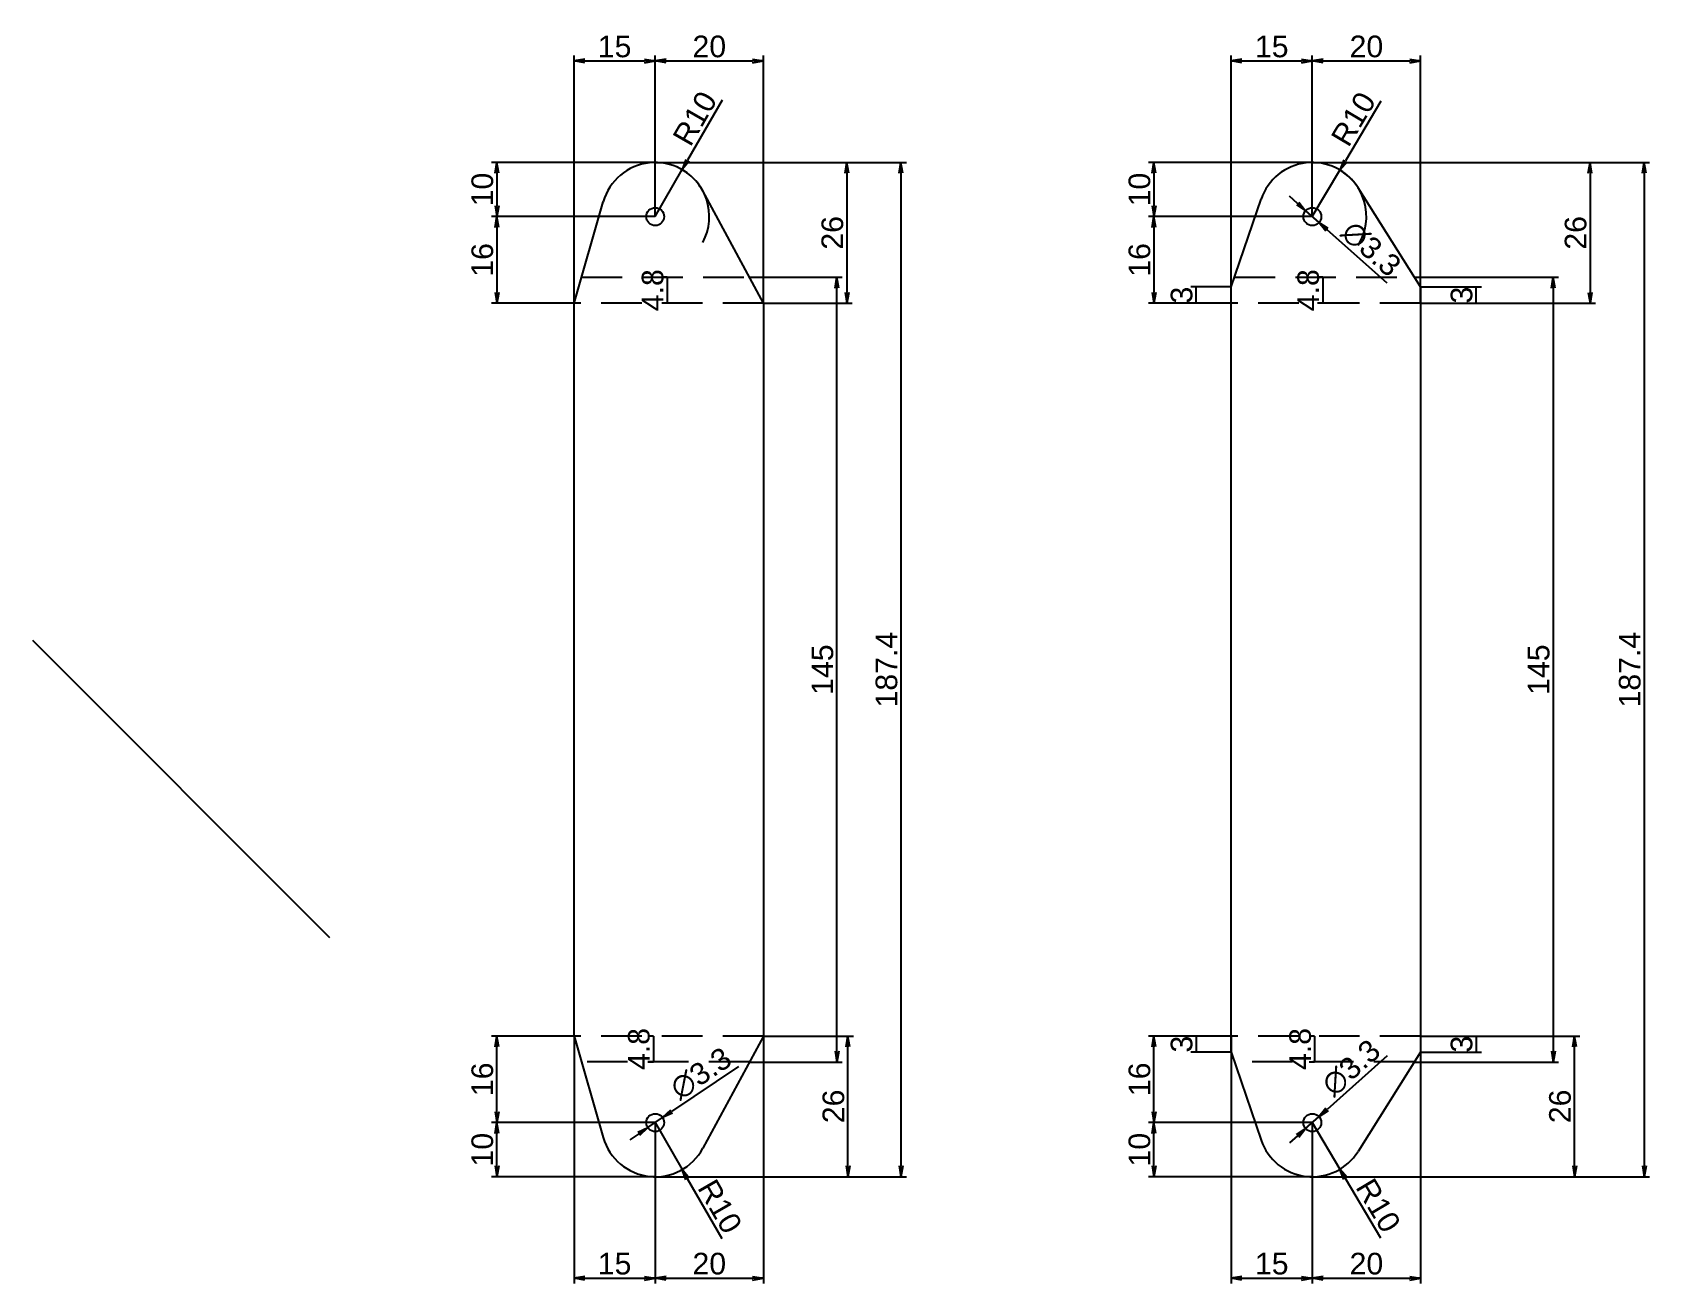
# Model space of a CAD drawing. Header units: inches. Extents: x -821 to 727, y -1701 to 746.
# Drawn here: x -137.5 to 161.4, y -283.2 to -52 of the extents above; entities that cross this region are included whole.
import ezdxf

# ---------------------------------------------------------------- set-up
doc = ezdxf.new("R2010")
doc.units = ezdxf.units.IN
doc.header["$LTSCALE"] = 15
doc.header["$MEASUREMENT"] = 0
doc.header["$PDMODE"] = 3
doc.header["$PDSIZE"] = 5
doc.linetypes.add('DASHED', pattern=[0.75, 0.5, -0.25])
doc.layers.add('DIM', color=5, linetype='Continuous', lineweight=13)
doc.styles.get("Standard").update_dxf_attribs({"font": 'arial.ttf'})
doc.dimstyles.new('DIM', dxfattribs={"dimscale": 1.5, "dimtxt": 4, "dimasz": 2, "dimexe": 1, "dimexo": 0, "dimtad": 1, "dimdsep": 46, "dimtxsty": 'Standard', "dimblk": 'OPEN', "dimcen": 0, "dimclrd": 5, "dimclre": 5, "dimclrt": 2, "dimazin": 2, "dimtfac": 1, "dimtix": 1, "dimtmove": 0, "dimatfit": 3, "dimldrblk": 'OPEN', "dimfxl": 1, "dimtolj": 1, "dimtzin": 0, "dimlwd": 25, "dimlwe": 25, "dimarcsym": 0})

# ---------------------------------------------------------------- blocks, each defined once
blk = doc.blocks.new('_Open')
at = {"color": 0, "linetype": 'Continuous', "lineweight": -2}
for p, q in [((-1, 0.17), (0, 0)), ((-1, -0.17), (0, 0)), ((0, 0), (-1, 0))]:
    blk.add_line(p, q, dxfattribs=at)
blk = doc.blocks.new('*D139')
at = {"layer": 'Defpoints', "color": 0, "transparency": 16777216}
for p in [(-22.4, -253.45), (-17.42, -262.12)]:
    blk.add_point(p, dxfattribs=at)
at = {"layer": 'DIM', "color": 5, "lineweight": 25, "transparency": 16777216}
for p, q in [((-22.4, -253.45), (-17.42, -262.12)), ((-10.05, -274.95), (-16.42, -263.85))]:
    blk.add_line(p, q, dxfattribs=at)
at = {"layer": 'DIM', "color": 5, "lineweight": 25, "transparency": 16777216, "xscale": 2, "yscale": 2, "zscale": 2, "rotation": 119.8533184147248}
blk.add_blockref('_Open', (-17.42, -262.12), dxfattribs=at)
at = {"layer": 'DIM', "color": 2, "transparency": 16777216, "insert": (-10.43, -268.94), "char_height": 4, "attachment_point": 5, "rotation": 299.8533}
blk.add_mtext('\\A1;R10', dxfattribs=at)
blk = doc.blocks.new('*D140')
at = {"layer": 'Defpoints', "color": 0, "transparency": 16777216}
for p in [(-37.4, -237.45), (-22.4, -253.45), (-22.4, -282.2)]:
    blk.add_point(p, dxfattribs=at)
at = {"layer": 'DIM', "color": 5, "lineweight": 25, "transparency": 16777216}
for p, q in [((-37.4, -237.45), (-37.4, -283.2)), ((-22.4, -253.45), (-22.4, -283.2)), ((-35.4, -282.2), (-24.4, -282.2))]:
    blk.add_line(p, q, dxfattribs=at)
at = {"layer": 'DIM', "color": 5, "lineweight": 25, "transparency": 16777216, "xscale": 2, "yscale": 2, "zscale": 2, "rotation": 180}
blk.add_blockref('_Open', (-37.4, -282.2), dxfattribs=at)
at = {"layer": 'DIM', "color": 5, "lineweight": 25, "transparency": 16777216, "xscale": 2, "yscale": 2, "zscale": 2}
blk.add_blockref('_Open', (-22.4, -282.2), dxfattribs=at)
at = {"layer": 'DIM', "color": 2, "transparency": 16777216, "insert": (-29.9, -279.53), "char_height": 4, "attachment_point": 5}
blk.add_mtext('\\A1;15', dxfattribs=at)
blk = doc.blocks.new('*D141')
at = {"layer": 'Defpoints', "color": 0, "transparency": 16777216}
for p in [(-2.4, -237.45), (-22.4, -253.45), (-2.4, -282.2)]:
    blk.add_point(p, dxfattribs=at)
at = {"layer": 'DIM', "color": 5, "lineweight": 25, "transparency": 16777216}
for p, q in [((-2.4, -237.45), (-2.4, -283.2)), ((-22.4, -253.45), (-22.4, -283.2)), ((-20.4, -282.2), (-4.4, -282.2))]:
    blk.add_line(p, q, dxfattribs=at)
at = {"layer": 'DIM', "color": 5, "lineweight": 25, "transparency": 16777216, "xscale": 2, "yscale": 2, "zscale": 2, "rotation": 180}
blk.add_blockref('_Open', (-22.4, -282.2), dxfattribs=at)
at = {"layer": 'DIM', "color": 5, "lineweight": 25, "transparency": 16777216, "xscale": 2, "yscale": 2, "zscale": 2}
blk.add_blockref('_Open', (-2.4, -282.2), dxfattribs=at)
at = {"layer": 'DIM', "color": 2, "transparency": 16777216, "insert": (-12.4, -279.53), "char_height": 4, "attachment_point": 5}
blk.add_mtext('\\A1;20', dxfattribs=at)
blk = doc.blocks.new('*D142')
at = {"layer": 'Defpoints', "color": 0, "transparency": 16777216}
for p in [(-51.66, -253.45), (-22.4, -253.45), (-22.4, -263.45)]:
    blk.add_point(p, dxfattribs=at)
at = {"layer": 'DIM', "color": 5, "lineweight": 25, "transparency": 16777216}
for p, q in [((-22.4, -253.45), (-52.66, -253.45)), ((-51.66, -261.45), (-51.66, -255.45)), ((-22.4, -263.45), (-52.66, -263.45))]:
    blk.add_line(p, q, dxfattribs=at)
at = {"layer": 'DIM', "color": 5, "lineweight": 25, "transparency": 16777216, "xscale": 2, "yscale": 2, "zscale": 2}
for p, rotation in [((-51.66, -253.45), 90), ((-51.66, -263.45), 270)]:
    blk.add_blockref('_Open', p, dxfattribs=dict(at, rotation=rotation))
at = {"layer": 'DIM', "color": 2, "transparency": 16777216, "insert": (-54.33, -258.45), "char_height": 4, "attachment_point": 5, "rotation": 90}
blk.add_mtext('\\A1;10', dxfattribs=at)
blk = doc.blocks.new('*D143')
at = {"layer": 'Defpoints', "color": 0, "transparency": 16777216}
for p in [(-51.66, -237.45), (-37.4, -237.45), (-22.4, -253.45)]:
    blk.add_point(p, dxfattribs=at)
at = {"layer": 'DIM', "color": 5, "lineweight": 25, "transparency": 16777216}
for p, q in [((-37.4, -237.45), (-52.66, -237.45)), ((-51.66, -251.45), (-51.66, -239.45)), ((-22.4, -253.45), (-52.66, -253.45))]:
    blk.add_line(p, q, dxfattribs=at)
at = {"layer": 'DIM', "color": 5, "lineweight": 25, "transparency": 16777216, "xscale": 2, "yscale": 2, "zscale": 2}
for p, rotation in [((-51.66, -237.45), 90), ((-51.66, -253.45), 270)]:
    blk.add_blockref('_Open', p, dxfattribs=dict(at, rotation=rotation))
at = {"layer": 'DIM', "color": 2, "transparency": 16777216, "insert": (-54.33, -245.45), "char_height": 4, "attachment_point": 5, "rotation": 90}
blk.add_mtext('\\A1;16', dxfattribs=at)
blk = doc.blocks.new('*D144')
at = {"layer": 'Defpoints', "color": 0, "transparency": 16777216}
for p in [(-17.42, -77.37), (-22.4, -86.05)]:
    blk.add_point(p, dxfattribs=at)
at = {"layer": 'DIM', "color": 5, "lineweight": 25, "transparency": 16777216}
for p, q in [((-10.05, -64.54), (-16.42, -75.64)), ((-22.4, -86.05), (-17.42, -77.37))]:
    blk.add_line(p, q, dxfattribs=at)
blk.add_arc((-22.4, -86.05), 10, 331.6413, 65.8763, dxfattribs=at)
at = {"layer": 'DIM', "color": 5, "lineweight": 25, "transparency": 16777216, "xscale": 2, "yscale": 2, "zscale": 2, "rotation": 240.146681585275}
blk.add_blockref('_Open', (-17.42, -77.37), dxfattribs=at)
at = {"layer": 'DIM', "color": 2, "transparency": 16777216, "insert": (-15.05, -67.9), "char_height": 4, "attachment_point": 5, "rotation": 60.1467}
blk.add_mtext('\\A1;R10', dxfattribs=at)
blk = doc.blocks.new('*D145')
at = {"layer": 'Defpoints', "color": 0, "transparency": 16777216}
for p in [(-22.4, -57.29), (-22.4, -86.05), (-37.4, -102.05)]:
    blk.add_point(p, dxfattribs=at)
at = {"layer": 'DIM', "color": 5, "lineweight": 25, "transparency": 16777216}
for p, q in [((-37.4, -102.05), (-37.4, -56.29)), ((-22.4, -86.05), (-22.4, -56.29)), ((-35.4, -57.29), (-24.4, -57.29))]:
    blk.add_line(p, q, dxfattribs=at)
at = {"layer": 'DIM', "color": 5, "lineweight": 25, "transparency": 16777216, "xscale": 2, "yscale": 2, "zscale": 2, "rotation": 180}
blk.add_blockref('_Open', (-37.4, -57.29), dxfattribs=at)
at = {"layer": 'DIM', "color": 5, "lineweight": 25, "transparency": 16777216, "xscale": 2, "yscale": 2, "zscale": 2}
blk.add_blockref('_Open', (-22.4, -57.29), dxfattribs=at)
at = {"layer": 'DIM', "color": 2, "transparency": 16777216, "insert": (-29.9, -54.63), "char_height": 4, "attachment_point": 5}
blk.add_mtext('\\A1;15', dxfattribs=at)
blk = doc.blocks.new('*D146')
at = {"layer": 'Defpoints', "color": 0, "transparency": 16777216}
for p in [(-2.4, -57.29), (-22.4, -86.05), (-2.4, -102.05)]:
    blk.add_point(p, dxfattribs=at)
at = {"layer": 'DIM', "color": 5, "lineweight": 25, "transparency": 16777216}
for p, q in [((-22.4, -86.05), (-22.4, -56.29)), ((-2.4, -102.05), (-2.4, -56.29)), ((-20.4, -57.29), (-4.4, -57.29))]:
    blk.add_line(p, q, dxfattribs=at)
at = {"layer": 'DIM', "color": 5, "lineweight": 25, "transparency": 16777216, "xscale": 2, "yscale": 2, "zscale": 2, "rotation": 180}
blk.add_blockref('_Open', (-22.4, -57.29), dxfattribs=at)
at = {"layer": 'DIM', "color": 5, "lineweight": 25, "transparency": 16777216, "xscale": 2, "yscale": 2, "zscale": 2}
blk.add_blockref('_Open', (-2.4, -57.29), dxfattribs=at)
at = {"layer": 'DIM', "color": 2, "transparency": 16777216, "insert": (-12.4, -54.63), "char_height": 4, "attachment_point": 5}
blk.add_mtext('\\A1;20', dxfattribs=at)
blk = doc.blocks.new('*D147')
at = {"layer": 'Defpoints', "color": 0, "transparency": 16777216}
for p in [(-22.4, -76.05), (-51.66, -86.05), (-22.4, -86.05)]:
    blk.add_point(p, dxfattribs=at)
at = {"layer": 'DIM', "color": 5, "lineweight": 25, "transparency": 16777216}
for p, q in [((-22.4, -76.05), (-52.66, -76.05)), ((-51.66, -78.05), (-51.66, -84.05)), ((-22.4, -86.05), (-52.66, -86.05))]:
    blk.add_line(p, q, dxfattribs=at)
at = {"layer": 'DIM', "color": 5, "lineweight": 25, "transparency": 16777216, "xscale": 2, "yscale": 2, "zscale": 2}
for p, rotation in [((-51.66, -76.05), 90), ((-51.66, -86.05), 270)]:
    blk.add_blockref('_Open', p, dxfattribs=dict(at, rotation=rotation))
at = {"layer": 'DIM', "color": 2, "transparency": 16777216, "insert": (-54.33, -81.05), "char_height": 4, "attachment_point": 5, "rotation": 90}
blk.add_mtext('\\A1;10', dxfattribs=at)
blk = doc.blocks.new('*D148')
at = {"layer": 'Defpoints', "color": 0, "transparency": 16777216}
for p in [(-22.4, -86.05), (-51.66, -102.05), (-37.4, -102.05)]:
    blk.add_point(p, dxfattribs=at)
at = {"layer": 'DIM', "color": 5, "lineweight": 25, "transparency": 16777216}
for p, q in [((-22.4, -86.05), (-52.66, -86.05)), ((-51.66, -88.05), (-51.66, -100.05)), ((-37.4, -102.05), (-52.66, -102.05))]:
    blk.add_line(p, q, dxfattribs=at)
at = {"layer": 'DIM', "color": 5, "lineweight": 25, "transparency": 16777216, "xscale": 2, "yscale": 2, "zscale": 2}
for p, rotation in [((-51.66, -86.05), 90), ((-51.66, -102.05), 270)]:
    blk.add_blockref('_Open', p, dxfattribs=dict(at, rotation=rotation))
at = {"layer": 'DIM', "color": 2, "transparency": 16777216, "insert": (-54.33, -94.05), "char_height": 4, "attachment_point": 5, "rotation": 90}
blk.add_mtext('\\A1;16', dxfattribs=at)
blk = doc.blocks.new('*D159')
at = {"layer": 'Defpoints', "color": 0, "transparency": 16777216}
for p in [(99.04, -253.45), (104.15, -262.05)]:
    blk.add_point(p, dxfattribs=at)
at = {"layer": 'DIM', "color": 5, "lineweight": 25, "transparency": 16777216}
for p, q in [((99.04, -253.45), (104.15, -262.05)), ((111.7, -274.77), (105.17, -263.77))]:
    blk.add_line(p, q, dxfattribs=at)
at = {"layer": 'DIM', "color": 5, "lineweight": 25, "transparency": 16777216, "xscale": 2, "yscale": 2, "zscale": 2, "rotation": 120.7023577914429}
blk.add_blockref('_Open', (104.15, -262.05), dxfattribs=at)
at = {"layer": 'DIM', "color": 2, "transparency": 16777216, "insert": (111.24, -268.76), "char_height": 4, "attachment_point": 5, "rotation": 300.7024}
blk.add_mtext('\\A1;R10', dxfattribs=at)
blk = doc.blocks.new('*D160')
at = {"layer": 'Defpoints', "color": 0, "transparency": 16777216}
for p in [(100.27, -252.35), (97.81, -254.54)]:
    blk.add_point(p, dxfattribs=at)
at = {"layer": 'DIM', "color": 5, "lineweight": 25, "transparency": 16777216}
for p, q in [((112.89, -241.12), (101.77, -251.02)), ((97.81, -254.54), (100.27, -252.35)), ((96.32, -255.87), (94.82, -257.2))]:
    blk.add_line(p, q, dxfattribs=at)
at = {"layer": 'DIM', "color": 5, "lineweight": 25, "transparency": 16777216, "xscale": 2, "yscale": 2, "zscale": 2}
for p, rotation in [((100.27, -252.35), 221.6728979739327), ((97.81, -254.54), 41.67289797393276)]:
    blk.add_blockref('_Open', p, dxfattribs=dict(at, rotation=rotation))
at = {"layer": 'DIM', "color": 2, "transparency": 16777216, "insert": (106.23, -243.33), "char_height": 4, "attachment_point": 5, "rotation": 41.6729}
blk.add_mtext('\\A1;∅3.3', dxfattribs=at)
blk = doc.blocks.new('*D161')
at = {"layer": 'Defpoints', "color": 0, "transparency": 16777216}
for p in [(84.04, -237.45), (77.57, -240.45), (84.04, -240.45)]:
    blk.add_point(p, dxfattribs=at)
at = {"layer": 'DIM', "color": 5, "lineweight": 25, "transparency": 16777216}
for p, q in [((84.04, -237.45), (76.57, -237.45)), ((77.57, -237.45), (77.57, -240.45)), ((84.04, -240.45), (76.57, -240.45))]:
    blk.add_line(p, q, dxfattribs=at)
at = {"layer": 'DIM', "color": 1, "transparency": 16777216, "insert": (74.9, -238.95), "char_height": 4, "attachment_point": 5, "rotation": 90}
blk.add_mtext('\\A1;3', dxfattribs=at)
blk = doc.blocks.new('*D162')
at = {"layer": 'Defpoints', "color": 0, "transparency": 16777216}
for p in [(84.04, -237.45), (99.04, -253.45), (99.04, -282.2)]:
    blk.add_point(p, dxfattribs=at)
at = {"layer": 'DIM', "color": 5, "lineweight": 25, "transparency": 16777216}
for p, q in [((84.04, -237.45), (84.04, -283.2)), ((99.04, -253.45), (99.04, -283.2)), ((86.04, -282.2), (97.04, -282.2))]:
    blk.add_line(p, q, dxfattribs=at)
at = {"layer": 'DIM', "color": 5, "lineweight": 25, "transparency": 16777216, "xscale": 2, "yscale": 2, "zscale": 2, "rotation": 180}
blk.add_blockref('_Open', (84.04, -282.2), dxfattribs=at)
at = {"layer": 'DIM', "color": 5, "lineweight": 25, "transparency": 16777216, "xscale": 2, "yscale": 2, "zscale": 2}
blk.add_blockref('_Open', (99.04, -282.2), dxfattribs=at)
at = {"layer": 'DIM', "color": 2, "transparency": 16777216, "insert": (91.54, -279.53), "char_height": 4, "attachment_point": 5}
blk.add_mtext('\\A1;15', dxfattribs=at)
blk = doc.blocks.new('*D163')
at = {"layer": 'Defpoints', "color": 0, "transparency": 16777216}
for p in [(119.04, -237.45), (99.04, -253.45), (119.04, -282.2)]:
    blk.add_point(p, dxfattribs=at)
at = {"layer": 'DIM', "color": 5, "lineweight": 25, "transparency": 16777216}
for p, q in [((119.04, -237.45), (119.04, -283.2)), ((99.04, -253.45), (99.04, -283.2)), ((101.04, -282.2), (117.04, -282.2))]:
    blk.add_line(p, q, dxfattribs=at)
at = {"layer": 'DIM', "color": 5, "lineweight": 25, "transparency": 16777216, "xscale": 2, "yscale": 2, "zscale": 2, "rotation": 180}
blk.add_blockref('_Open', (99.04, -282.2), dxfattribs=at)
at = {"layer": 'DIM', "color": 5, "lineweight": 25, "transparency": 16777216, "xscale": 2, "yscale": 2, "zscale": 2}
blk.add_blockref('_Open', (119.04, -282.2), dxfattribs=at)
at = {"layer": 'DIM', "color": 2, "transparency": 16777216, "insert": (109.04, -279.53), "char_height": 4, "attachment_point": 5}
blk.add_mtext('\\A1;20', dxfattribs=at)
blk = doc.blocks.new('*D164')
at = {"layer": 'Defpoints', "color": 0, "transparency": 16777216}
for p in [(69.78, -253.45), (99.04, -253.45), (99.04, -263.45)]:
    blk.add_point(p, dxfattribs=at)
at = {"layer": 'DIM', "color": 5, "lineweight": 25, "transparency": 16777216}
for p, q in [((99.04, -253.45), (68.78, -253.45)), ((69.78, -261.45), (69.78, -255.45)), ((99.04, -263.45), (68.78, -263.45))]:
    blk.add_line(p, q, dxfattribs=at)
at = {"layer": 'DIM', "color": 5, "lineweight": 25, "transparency": 16777216, "xscale": 2, "yscale": 2, "zscale": 2}
for p, rotation in [((69.78, -253.45), 90), ((69.78, -263.45), 270)]:
    blk.add_blockref('_Open', p, dxfattribs=dict(at, rotation=rotation))
at = {"layer": 'DIM', "color": 2, "transparency": 16777216, "insert": (67.11, -258.45), "char_height": 4, "attachment_point": 5, "rotation": 90}
blk.add_mtext('\\A1;10', dxfattribs=at)
blk = doc.blocks.new('*D165')
at = {"layer": 'Defpoints', "color": 0, "transparency": 16777216}
for p in [(69.78, -237.45), (84.04, -237.45), (99.04, -253.45)]:
    blk.add_point(p, dxfattribs=at)
at = {"layer": 'DIM', "color": 5, "lineweight": 25, "transparency": 16777216}
for p, q in [((84.04, -237.45), (68.78, -237.45)), ((69.78, -251.45), (69.78, -239.45)), ((99.04, -253.45), (68.78, -253.45))]:
    blk.add_line(p, q, dxfattribs=at)
at = {"layer": 'DIM', "color": 5, "lineweight": 25, "transparency": 16777216, "xscale": 2, "yscale": 2, "zscale": 2}
for p, rotation in [((69.78, -237.45), 90), ((69.78, -253.45), 270)]:
    blk.add_blockref('_Open', p, dxfattribs=dict(at, rotation=rotation))
at = {"layer": 'DIM', "color": 2, "transparency": 16777216, "insert": (67.11, -245.45), "char_height": 4, "attachment_point": 5, "rotation": 90}
blk.add_mtext('\\A1;16', dxfattribs=at)
blk = doc.blocks.new('*D166')
at = {"layer": 'Defpoints', "color": 0, "transparency": 16777216}
for p in [(-21.03, -252.52), (-23.76, -254.37)]:
    blk.add_point(p, dxfattribs=at)
at = {"layer": 'DIM', "color": 5, "lineweight": 25, "transparency": 16777216}
for p, q in [((-7.03, -243.08), (-19.37, -251.41)), ((-23.76, -254.37), (-21.03, -252.52)), ((-25.42, -255.49), (-27.08, -256.61))]:
    blk.add_line(p, q, dxfattribs=at)
at = {"layer": 'DIM', "color": 5, "lineweight": 25, "transparency": 16777216, "xscale": 2, "yscale": 2, "zscale": 2}
for p, rotation in [((-21.03, -252.52), 214.0184699991093), ((-23.76, -254.37), 34.01846999910923)]:
    blk.add_blockref('_Open', p, dxfattribs=dict(at, rotation=rotation))
at = {"layer": 'DIM', "color": 2, "transparency": 16777216, "insert": (-13.93, -244.38), "char_height": 4, "attachment_point": 5, "rotation": 34.0185}
blk.add_mtext('\\A1;∅3.3', dxfattribs=at)
blk = doc.blocks.new('*D167')
at = {"layer": 'Defpoints', "color": 0, "transparency": 16777216}
for p in [(119.04, -237.45), (119.04, -240.45), (129.31, -240.45)]:
    blk.add_point(p, dxfattribs=at)
at = {"layer": 'DIM', "color": 5, "lineweight": 25, "transparency": 16777216}
for p, q in [((119.04, -237.45), (130.31, -237.45)), ((129.31, -237.45), (129.31, -240.45)), ((119.04, -240.45), (130.31, -240.45))]:
    blk.add_line(p, q, dxfattribs=at)
at = {"layer": 'DIM', "color": 1, "transparency": 16777216, "insert": (126.64, -238.95), "char_height": 4, "attachment_point": 5, "rotation": 90}
blk.add_mtext('\\A1;3', dxfattribs=at)
blk = doc.blocks.new('*D330')
at = {"layer": 'Defpoints', "color": 0, "transparency": 16777216}
for p in [(104.15, -77.45), (99.04, -86.05)]:
    blk.add_point(p, dxfattribs=at)
at = {"layer": 'DIM', "color": 5, "lineweight": 25, "transparency": 16777216}
for p, q in [((111.7, -64.73), (105.17, -75.73)), ((99.04, -86.05), (104.15, -77.45))]:
    blk.add_line(p, q, dxfattribs=at)
blk.add_arc((99.04, -86.05), 10, 327.8093, 65.0272, dxfattribs=at)
at = {"layer": 'DIM', "color": 5, "lineweight": 25, "transparency": 16777216, "xscale": 2, "yscale": 2, "zscale": 2, "rotation": 239.2976422085571}
blk.add_blockref('_Open', (104.15, -77.45), dxfattribs=at)
at = {"layer": 'DIM', "color": 2, "transparency": 16777216, "insert": (106.65, -68.01), "char_height": 4, "attachment_point": 5, "rotation": 59.2976}
blk.add_mtext('\\A1;R10', dxfattribs=at)
blk = doc.blocks.new('*D331')
at = {"layer": 'Defpoints', "color": 0, "transparency": 16777216}
for p in [(97.81, -84.95), (100.27, -87.14)]:
    blk.add_point(p, dxfattribs=at)
at = {"layer": 'DIM', "color": 5, "lineweight": 25, "transparency": 16777216}
for p, q in [((96.32, -83.62), (94.82, -82.29)), ((97.81, -84.95), (100.27, -87.14)), ((112.89, -98.37), (101.77, -88.47))]:
    blk.add_line(p, q, dxfattribs=at)
at = {"layer": 'DIM', "color": 5, "lineweight": 25, "transparency": 16777216, "xscale": 2, "yscale": 2, "zscale": 2}
for p, rotation in [((97.81, -84.95), 318.3271020260672), ((100.27, -87.14), 138.3271020260672)]:
    blk.add_blockref('_Open', p, dxfattribs=dict(at, rotation=rotation))
at = {"layer": 'DIM', "color": 2, "transparency": 16777216, "insert": (109.92, -92.01), "char_height": 4, "attachment_point": 5, "rotation": 318.3271}
blk.add_mtext('\\A1;∅3.3', dxfattribs=at)
blk = doc.blocks.new('*D332')
at = {"layer": 'Defpoints', "color": 0, "transparency": 16777216}
for p in [(77.57, -99.05), (84.04, -99.05), (84.04, -102.05)]:
    blk.add_point(p, dxfattribs=at)
at = {"layer": 'DIM', "color": 5, "lineweight": 25, "transparency": 16777216}
for p, q in [((84.04, -99.05), (76.57, -99.05)), ((77.57, -102.05), (77.57, -99.05)), ((84.04, -102.05), (76.57, -102.05))]:
    blk.add_line(p, q, dxfattribs=at)
at = {"layer": 'DIM', "color": 1, "transparency": 16777216, "insert": (74.9, -100.55), "char_height": 4, "attachment_point": 5, "rotation": 90}
blk.add_mtext('\\A1;3', dxfattribs=at)
blk = doc.blocks.new('*D333')
at = {"layer": 'Defpoints', "color": 0, "transparency": 16777216}
for p in [(99.04, -57.29), (99.04, -86.05), (84.04, -102.05)]:
    blk.add_point(p, dxfattribs=at)
at = {"layer": 'DIM', "color": 5, "lineweight": 25, "transparency": 16777216}
for p, q in [((84.04, -102.05), (84.04, -56.29)), ((99.04, -86.05), (99.04, -56.29)), ((86.04, -57.29), (97.04, -57.29))]:
    blk.add_line(p, q, dxfattribs=at)
at = {"layer": 'DIM', "color": 5, "lineweight": 25, "transparency": 16777216, "xscale": 2, "yscale": 2, "zscale": 2, "rotation": 180}
blk.add_blockref('_Open', (84.04, -57.29), dxfattribs=at)
at = {"layer": 'DIM', "color": 5, "lineweight": 25, "transparency": 16777216, "xscale": 2, "yscale": 2, "zscale": 2}
blk.add_blockref('_Open', (99.04, -57.29), dxfattribs=at)
at = {"layer": 'DIM', "color": 2, "transparency": 16777216, "insert": (91.54, -54.63), "char_height": 4, "attachment_point": 5}
blk.add_mtext('\\A1;15', dxfattribs=at)
blk = doc.blocks.new('*D334')
at = {"layer": 'Defpoints', "color": 0, "transparency": 16777216}
for p in [(119.04, -57.29), (99.04, -86.05), (119.04, -102.05)]:
    blk.add_point(p, dxfattribs=at)
at = {"layer": 'DIM', "color": 5, "lineweight": 25, "transparency": 16777216}
for p, q in [((99.04, -86.05), (99.04, -56.29)), ((119.04, -102.05), (119.04, -56.29)), ((101.04, -57.29), (117.04, -57.29))]:
    blk.add_line(p, q, dxfattribs=at)
at = {"layer": 'DIM', "color": 5, "lineweight": 25, "transparency": 16777216, "xscale": 2, "yscale": 2, "zscale": 2, "rotation": 180}
blk.add_blockref('_Open', (99.04, -57.29), dxfattribs=at)
at = {"layer": 'DIM', "color": 5, "lineweight": 25, "transparency": 16777216, "xscale": 2, "yscale": 2, "zscale": 2}
blk.add_blockref('_Open', (119.04, -57.29), dxfattribs=at)
at = {"layer": 'DIM', "color": 2, "transparency": 16777216, "insert": (109.04, -54.63), "char_height": 4, "attachment_point": 5}
blk.add_mtext('\\A1;20', dxfattribs=at)
blk = doc.blocks.new('*D335')
at = {"layer": 'Defpoints', "color": 0, "transparency": 16777216}
for p in [(99.04, -76.05), (69.78, -86.05), (99.04, -86.05)]:
    blk.add_point(p, dxfattribs=at)
at = {"layer": 'DIM', "color": 5, "lineweight": 25, "transparency": 16777216}
for p, q in [((99.04, -76.05), (68.78, -76.05)), ((69.78, -78.05), (69.78, -84.05)), ((99.04, -86.05), (68.78, -86.05))]:
    blk.add_line(p, q, dxfattribs=at)
at = {"layer": 'DIM', "color": 5, "lineweight": 25, "transparency": 16777216, "xscale": 2, "yscale": 2, "zscale": 2}
for p, rotation in [((69.78, -76.05), 90), ((69.78, -86.05), 270)]:
    blk.add_blockref('_Open', p, dxfattribs=dict(at, rotation=rotation))
at = {"layer": 'DIM', "color": 2, "transparency": 16777216, "insert": (67.11, -81.05), "char_height": 4, "attachment_point": 5, "rotation": 90}
blk.add_mtext('\\A1;10', dxfattribs=at)
blk = doc.blocks.new('*D336')
at = {"layer": 'Defpoints', "color": 0, "transparency": 16777216}
for p in [(99.04, -86.05), (69.78, -102.05), (84.04, -102.05)]:
    blk.add_point(p, dxfattribs=at)
at = {"layer": 'DIM', "color": 5, "lineweight": 25, "transparency": 16777216}
for p, q in [((99.04, -86.05), (68.78, -86.05)), ((69.78, -88.05), (69.78, -100.05)), ((84.04, -102.05), (68.78, -102.05))]:
    blk.add_line(p, q, dxfattribs=at)
at = {"layer": 'DIM', "color": 5, "lineweight": 25, "transparency": 16777216, "xscale": 2, "yscale": 2, "zscale": 2}
for p, rotation in [((69.78, -86.05), 90), ((69.78, -102.05), 270)]:
    blk.add_blockref('_Open', p, dxfattribs=dict(at, rotation=rotation))
at = {"layer": 'DIM', "color": 2, "transparency": 16777216, "insert": (67.11, -94.05), "char_height": 4, "attachment_point": 5, "rotation": 90}
blk.add_mtext('\\A1;16', dxfattribs=at)
blk = doc.blocks.new('*D337')
at = {"layer": 'Defpoints', "color": 0, "transparency": 16777216}
for p in [(119.04, -99.05), (129.31, -99.05), (119.04, -102.05)]:
    blk.add_point(p, dxfattribs=at)
at = {"layer": 'DIM', "color": 5, "lineweight": 25, "transparency": 16777216}
for p, q in [((119.04, -99.05), (130.31, -99.05)), ((129.31, -102.05), (129.31, -99.05)), ((119.04, -102.05), (130.31, -102.05))]:
    blk.add_line(p, q, dxfattribs=at)
at = {"layer": 'DIM', "color": 1, "transparency": 16777216, "insert": (126.64, -100.55), "char_height": 4, "attachment_point": 5, "rotation": 90}
blk.add_mtext('\\A1;3', dxfattribs=at)
blk = doc.blocks.new('*D338')
at = {"layer": 'Defpoints', "color": 0, "transparency": 16777216}
for p in [(-22.74, -237.45), (-22.74, -242.25), (-22.74, -242.25)]:
    blk.add_point(p, dxfattribs=at)
at = {"layer": 'DIM', "color": 5, "lineweight": 25, "transparency": 16777216}
for p, q in [((-22.74, -237.45), (-23.74, -237.45)), ((-22.74, -237.45), (-22.74, -242.25)), ((-22.74, -242.25), (-23.74, -242.25))]:
    blk.add_line(p, q, dxfattribs=at)
at = {"layer": 'DIM', "color": 2, "transparency": 16777216, "insert": (-25.41, -239.85), "char_height": 4, "attachment_point": 5, "rotation": 90}
blk.add_mtext('\\A1;4.8', dxfattribs=at)
blk = doc.blocks.new('*D339')
at = {"layer": 'Defpoints', "color": 0, "transparency": 16777216}
for p in [(99.47, -237.45), (99.47, -242.25), (99.47, -242.25)]:
    blk.add_point(p, dxfattribs=at)
at = {"layer": 'DIM', "color": 5, "lineweight": 25, "transparency": 16777216}
for p, q in [((99.47, -237.45), (98.47, -237.45)), ((99.47, -237.45), (99.47, -242.25)), ((99.47, -242.25), (98.47, -242.25))]:
    blk.add_line(p, q, dxfattribs=at)
at = {"layer": 'DIM', "color": 2, "transparency": 16777216, "insert": (96.81, -239.85), "char_height": 4, "attachment_point": 5, "rotation": 90}
blk.add_mtext('\\A1;4.8', dxfattribs=at)
blk = doc.blocks.new('*D340')
at = {"layer": 'Defpoints', "color": 0, "transparency": 16777216}
for p in [(100.97, -97.25), (100.97, -102.05), (100.97, -102.05)]:
    blk.add_point(p, dxfattribs=at)
at = {"layer": 'DIM', "color": 5, "lineweight": 25, "transparency": 16777216}
for p, q in [((100.97, -97.25), (99.97, -97.25)), ((100.97, -97.25), (100.97, -102.05)), ((100.97, -102.05), (99.97, -102.05))]:
    blk.add_line(p, q, dxfattribs=at)
at = {"layer": 'DIM', "color": 2, "transparency": 16777216, "insert": (98.3, -99.65), "char_height": 4, "attachment_point": 5, "rotation": 90}
blk.add_mtext('\\A1;4.8', dxfattribs=at)
blk = doc.blocks.new('*D341')
at = {"layer": 'Defpoints', "color": 0, "transparency": 16777216}
for p in [(-20.19, -97.25), (-20.19, -102.05), (-20.19, -102.05)]:
    blk.add_point(p, dxfattribs=at)
at = {"layer": 'DIM', "color": 5, "lineweight": 25, "transparency": 16777216}
for p, q in [((-20.19, -97.25), (-21.19, -97.25)), ((-20.19, -97.25), (-20.19, -102.05)), ((-20.19, -102.05), (-21.19, -102.05))]:
    blk.add_line(p, q, dxfattribs=at)
at = {"layer": 'DIM', "color": 2, "transparency": 16777216, "insert": (-22.86, -99.65), "char_height": 4, "attachment_point": 5, "rotation": 90}
blk.add_mtext('\\A1;4.8', dxfattribs=at)
blk = doc.blocks.new('*D342')
at = {"layer": 'Defpoints', "color": 0, "transparency": 16777216}
for p in [(-22.4, -76.05), (-2.4, -102.05), (13.02, -102.05)]:
    blk.add_point(p, dxfattribs=at)
at = {"layer": 'DIM', "color": 5, "lineweight": 25, "transparency": 16777216}
for p, q in [((-22.4, -76.05), (14.02, -76.05)), ((13.02, -78.05), (13.02, -100.05)), ((-2.4, -102.05), (14.02, -102.05))]:
    blk.add_line(p, q, dxfattribs=at)
at = {"layer": 'DIM', "color": 5, "lineweight": 25, "transparency": 16777216, "xscale": 2, "yscale": 2, "zscale": 2}
for p, rotation in [((13.02, -76.05), 90), ((13.02, -102.05), 270)]:
    blk.add_blockref('_Open', p, dxfattribs=dict(at, rotation=rotation))
at = {"layer": 'DIM', "color": 2, "transparency": 16777216, "insert": (10.36, -89.05), "char_height": 4, "attachment_point": 5, "rotation": 90}
blk.add_mtext('\\A1;26', dxfattribs=at)
blk = doc.blocks.new('*D343')
at = {"layer": 'Defpoints', "color": 0, "transparency": 16777216}
for p in [(-22.4, -76.05), (-22.4, -263.45), (23.02, -263.45)]:
    blk.add_point(p, dxfattribs=at)
at = {"layer": 'DIM', "color": 5, "lineweight": 25, "transparency": 16777216}
for p, q in [((-22.4, -76.05), (24.02, -76.05)), ((23.02, -78.05), (23.02, -261.45)), ((-22.4, -263.45), (24.02, -263.45))]:
    blk.add_line(p, q, dxfattribs=at)
at = {"layer": 'DIM', "color": 5, "lineweight": 25, "transparency": 16777216, "xscale": 2, "yscale": 2, "zscale": 2}
for p, rotation in [((23.02, -76.05), 90), ((23.02, -263.45), 270)]:
    blk.add_blockref('_Open', p, dxfattribs=dict(at, rotation=rotation))
at = {"layer": 'DIM', "color": 2, "transparency": 16777216, "insert": (20.36, -169.75), "char_height": 4, "attachment_point": 5, "rotation": 90}
blk.add_mtext('\\A1;187.4', dxfattribs=at)
blk = doc.blocks.new('*D344')
at = {"layer": 'Defpoints', "color": 0, "transparency": 16777216}
for p in [(-2.4, -237.45), (13.22, -237.45), (-22.4, -263.45)]:
    blk.add_point(p, dxfattribs=at)
at = {"layer": 'DIM', "color": 5, "lineweight": 25, "transparency": 16777216}
for p, q in [((-2.4, -237.45), (14.22, -237.45)), ((13.22, -261.45), (13.22, -239.45)), ((-22.4, -263.45), (14.22, -263.45))]:
    blk.add_line(p, q, dxfattribs=at)
at = {"layer": 'DIM', "color": 5, "lineweight": 25, "transparency": 16777216, "xscale": 2, "yscale": 2, "zscale": 2}
for p, rotation in [((13.22, -237.45), 90), ((13.22, -263.45), 270)]:
    blk.add_blockref('_Open', p, dxfattribs=dict(at, rotation=rotation))
at = {"layer": 'DIM', "color": 2, "transparency": 16777216, "insert": (10.56, -250.45), "char_height": 4, "attachment_point": 5, "rotation": 90}
blk.add_mtext('\\A1;26', dxfattribs=at)
blk = doc.blocks.new('*D345')
at = {"layer": 'Defpoints', "color": 0, "transparency": 16777216}
for p in [(-4.99, -97.25), (11.18, -97.25), (-4.99, -242.25)]:
    blk.add_point(p, dxfattribs=at)
at = {"layer": 'DIM', "color": 5, "lineweight": 25, "transparency": 16777216}
for p, q in [((-4.99, -97.25), (12.18, -97.25)), ((11.18, -240.25), (11.18, -99.25)), ((-4.99, -242.25), (12.18, -242.25))]:
    blk.add_line(p, q, dxfattribs=at)
at = {"layer": 'DIM', "color": 5, "lineweight": 25, "transparency": 16777216, "xscale": 2, "yscale": 2, "zscale": 2}
for p, rotation in [((11.18, -97.25), 90), ((11.18, -242.25), 270)]:
    blk.add_blockref('_Open', p, dxfattribs=dict(at, rotation=rotation))
at = {"layer": 'DIM', "color": 2, "transparency": 16777216, "insert": (8.52, -169.75), "char_height": 4, "attachment_point": 5, "rotation": 90}
blk.add_mtext('\\A1;145', dxfattribs=at)
blk = doc.blocks.new('*D346')
at = {"layer": 'Defpoints', "color": 0, "transparency": 16777216}
for p in [(99.04, -76.05), (119.04, -102.05), (150.38, -102.05)]:
    blk.add_point(p, dxfattribs=at)
at = {"layer": 'DIM', "color": 5, "lineweight": 25, "transparency": 16777216}
for p, q in [((99.04, -76.05), (151.38, -76.05)), ((150.38, -78.05), (150.38, -100.05)), ((119.04, -102.05), (151.38, -102.05))]:
    blk.add_line(p, q, dxfattribs=at)
at = {"layer": 'DIM', "color": 5, "lineweight": 25, "transparency": 16777216, "xscale": 2, "yscale": 2, "zscale": 2}
for p, rotation in [((150.38, -76.05), 90), ((150.38, -102.05), 270)]:
    blk.add_blockref('_Open', p, dxfattribs=dict(at, rotation=rotation))
at = {"layer": 'DIM', "color": 2, "transparency": 16777216, "insert": (147.72, -89.05), "char_height": 4, "attachment_point": 5, "rotation": 90}
blk.add_mtext('\\A1;26', dxfattribs=at)
blk = doc.blocks.new('*D347')
at = {"layer": 'Defpoints', "color": 0, "transparency": 16777216}
for p in [(99.04, -76.05), (99.04, -263.45), (160.38, -263.45)]:
    blk.add_point(p, dxfattribs=at)
at = {"layer": 'DIM', "color": 5, "lineweight": 25, "transparency": 16777216}
for p, q in [((99.04, -76.05), (161.38, -76.05)), ((160.38, -78.05), (160.38, -261.45)), ((99.04, -263.45), (161.38, -263.45))]:
    blk.add_line(p, q, dxfattribs=at)
at = {"layer": 'DIM', "color": 5, "lineweight": 25, "transparency": 16777216, "xscale": 2, "yscale": 2, "zscale": 2}
for p, rotation in [((160.38, -76.05), 90), ((160.38, -263.45), 270)]:
    blk.add_blockref('_Open', p, dxfattribs=dict(at, rotation=rotation))
at = {"layer": 'DIM', "color": 2, "transparency": 16777216, "insert": (157.72, -169.75), "char_height": 4, "attachment_point": 5, "rotation": 90}
blk.add_mtext('\\A1;187.4', dxfattribs=at)
blk = doc.blocks.new('*D348')
at = {"layer": 'Defpoints', "color": 0, "transparency": 16777216}
for p in [(119.04, -237.45), (147.5, -237.45), (99.04, -263.45)]:
    blk.add_point(p, dxfattribs=at)
at = {"layer": 'DIM', "color": 5, "lineweight": 25, "transparency": 16777216}
for p, q in [((119.04, -237.45), (148.5, -237.45)), ((147.5, -261.45), (147.5, -239.45)), ((99.04, -263.45), (148.5, -263.45))]:
    blk.add_line(p, q, dxfattribs=at)
at = {"layer": 'DIM', "color": 5, "lineweight": 25, "transparency": 16777216, "xscale": 2, "yscale": 2, "zscale": 2}
for p, rotation in [((147.5, -237.45), 90), ((147.5, -263.45), 270)]:
    blk.add_blockref('_Open', p, dxfattribs=dict(at, rotation=rotation))
at = {"layer": 'DIM', "color": 2, "transparency": 16777216, "insert": (144.83, -250.45), "char_height": 4, "attachment_point": 5, "rotation": 90}
blk.add_mtext('\\A1;26', dxfattribs=at)
blk = doc.blocks.new('*D349')
at = {"layer": 'Defpoints', "color": 0, "transparency": 16777216}
for p in [(117.91, -97.25), (117.91, -242.25), (143.56, -242.25)]:
    blk.add_point(p, dxfattribs=at)
at = {"layer": 'DIM', "color": 5, "lineweight": 25, "transparency": 16777216}
for p, q in [((117.91, -97.25), (144.56, -97.25)), ((143.56, -99.25), (143.56, -240.25)), ((117.91, -242.25), (144.56, -242.25))]:
    blk.add_line(p, q, dxfattribs=at)
at = {"layer": 'DIM', "color": 5, "lineweight": 25, "transparency": 16777216, "xscale": 2, "yscale": 2, "zscale": 2}
for p, rotation in [((143.56, -97.25), 90), ((143.56, -242.25), 270)]:
    blk.add_blockref('_Open', p, dxfattribs=dict(at, rotation=rotation))
at = {"layer": 'DIM', "color": 2, "transparency": 16777216, "insert": (140.89, -169.75), "char_height": 4, "attachment_point": 5, "rotation": 90}
blk.add_mtext('\\A1;145', dxfattribs=at)

msp = doc.modelspace()

# ---------------------------------------------------------------- linework, layer by layer
for p, q in [((-37.397, -102.047), (-32.008, -83.287)), ((-2.397, -102.047), (-13.597, -81.297)), ((84.042, -99.047), (89.577, -82.819)), ((119.042, -99.047), (107.505, -80.72)), ((84.042, -240.447), (84.042, -99.047)), ((119.042, -99.047), (119.042, -240.447)), ((-37.397, -237.447), (-37.397, -102.047)), ((-2.397, -102.047), (-2.397, -237.447)), ((-137.504, -164.306), (-82.563, -219.247)), ((-37.397, -237.447), (-32.008, -256.208)), ((-2.397, -237.447), (-13.597, -258.197)), ((84.042, -240.447), (89.577, -256.676)), ((119.042, -240.447), (107.505, -258.775))]:
    msp.add_line(p, q)
at = {"linetype": 'DASHED'}
for p, q in [((-36.018, -97.247), (-4.988, -97.247)), ((84.656, -97.247), (117.909, -97.247)), ((-2.397, -102.047), (-37.397, -102.047)), ((119.042, -102.047), (84.042, -102.047)), ((-2.397, -237.447), (-37.397, -237.447)), ((119.042, -237.447), (84.042, -237.447)), ((-4.988, -242.247), (-36.018, -242.247)), ((117.909, -242.247), (84.656, -242.247))]:
    msp.add_line(p, q, dxfattribs=at)
for centre in [(-22.397, -86.047), (99.042, -86.047), (-22.397, -253.447), (99.042, -253.447)]:
    msp.add_circle(centre, 1.65)
for centre, start, end in [((-22.397, -86.047), 28.35866, 163.97438), ((99.042, -86.047), 32.19067, 161.16563), ((-22.397, -253.447), 196.02562, 331.64134), ((99.042, -253.447), 198.83437, 327.80933)]:
    msp.add_arc(centre, 10, start, end)

# ---------------------------------------------------------------- dimensions: what is measured, and where the dimension line sits
at = {"layer": 'DIM'}
for base, p1, p2, override, picture, middle in [((-22.397, -57.294), (-37.397, -102.047), (-22.397, -86.047), {"dimscale": 1}, '*D145', (-29.897, -54.627)), ((-2.397, -57.294), (-22.397, -86.047), (-2.397, -102.047), {"dimscale": 1, "dimtmove": 1}, '*D146', (-12.397, -54.627)), ((99.042, -57.294), (84.042, -102.047), (99.042, -86.047), {"dimscale": 1}, '*D333', (91.542, -54.627)), ((119.042, -57.294), (99.042, -86.047), (119.042, -102.047), {"dimscale": 1, "dimtmove": 1}, '*D334', (109.042, -54.627)), ((-22.397, -282.201), (-37.397, -237.447), (-22.397, -253.447), {"dimscale": 1}, '*D140', (-29.897, -279.533)), ((-2.397, -282.201), (-22.397, -253.447), (-2.397, -237.447), {"dimscale": 1, "dimtmove": 1}, '*D141', (-12.397, -279.533)), ((99.042, -282.201), (84.042, -237.447), (99.042, -253.447), {"dimscale": 1}, '*D162', (91.542, -279.533)), ((119.042, -282.201), (99.042, -253.447), (119.042, -237.447), {"dimscale": 1, "dimtmove": 1}, '*D163', (109.042, -279.533))]:
    dim = msp.add_linear_dim(base=base, p1=p1, p2=p2, dimstyle='DIM', override=override, dxfattribs=at)
    dim.commit()
    dim.dimension.update_dxf_attribs({"geometry": picture, "text_midpoint": middle})
for center, mpoint, picture, middle in [((-22.397, -86.047), (-17.419, -77.374), '*D144', (-15.055, -67.896)), ((99.042, -86.047), (104.148, -77.449), '*D330', (106.652, -68.007)), ((-22.397, -253.447), (-17.419, -262.12), '*D139', (-10.428, -268.943)), ((99.042, -253.447), (104.148, -262.046), '*D159', (111.239, -268.764))]:
    dim = msp.add_radius_dim(center=center, mpoint=mpoint, dimstyle='DIM', override={"dimscale": 1}, dxfattribs=at)
    dim.commit()
    dim.dimension.update_dxf_attribs({"geometry": picture, "text_midpoint": middle})
for base, p1, p2, angle, override, picture, middle in [((-51.663, -86.047), (-22.397, -76.047), (-22.397, -86.047), 270, {"dimscale": 1}, '*D147', (-54.331, -81.047)), ((13.022, -102.047), (-22.397, -76.047), (-2.397, -102.047), 90, {"dimscale": 1}, '*D342', (10.355, -89.047)), ((23.022, -263.447), (-22.397, -76.047), (-22.397, -263.447), 90, {"dimscale": 1}, '*D343', (20.355, -169.747)), ((69.775, -86.047), (99.042, -76.047), (99.042, -86.047), 270, {"dimscale": 1}, '*D335', (67.108, -81.047)), ((150.383, -102.047), (99.042, -76.047), (119.042, -102.047), 90, {"dimscale": 1}, '*D346', (147.716, -89.047)), ((160.383, -263.447), (99.042, -76.047), (99.042, -263.447), 90, {"dimscale": 1}, '*D347', (157.716, -169.747)), ((-51.663, -102.047), (-22.397, -86.047), (-37.397, -102.047), 270, {"dimscale": 1, "dimtmove": 1}, '*D148', (-54.331, -94.047)), ((69.775, -102.047), (99.042, -86.047), (84.042, -102.047), 270, {"dimscale": 1, "dimtmove": 1}, '*D336', (67.108, -94.047)), ((-20.194, -102.047), (-20.194, -97.247), (-20.194, -102.047), 90, {"dimscale": 1}, '*D341', (-22.861, -99.647)), ((11.185, -97.247), (-4.988, -242.247), (-4.988, -97.247), 90, {"dimscale": 1}, '*D345', (8.517, -169.747)), ((100.97, -102.047), (100.97, -97.247), (100.97, -102.047), 90, {"dimscale": 1}, '*D340', (98.303, -99.647)), ((143.562, -242.247), (117.909, -97.247), (117.909, -242.247), 90, {"dimscale": 1}, '*D349', (140.894, -169.747)), ((77.566, -99.047), (84.042, -102.047), (84.042, -99.047), 270, {"dimscale": 1, "dimclrt": 1}, '*D332', (74.898, -100.547)), ((129.309, -99.047), (119.042, -102.047), (119.042, -99.047), 270, {"dimscale": 1, "dimclrt": 1}, '*D337', (126.64, -100.547)), ((-22.742, -242.247), (-22.742, -237.447), (-22.742, -242.247), 270, {"dimscale": 1}, '*D338', (-25.41, -239.847)), ((99.472, -242.247), (99.472, -237.447), (99.472, -242.247), 270, {"dimscale": 1}, '*D339', (96.805, -239.847)), ((-51.663, -237.447), (-22.397, -253.447), (-37.397, -237.447), 90, {"dimscale": 1, "dimtmove": 1}, '*D143', (-54.331, -245.447)), ((13.223, -237.447), (-22.397, -263.447), (-2.397, -237.447), 90, {"dimscale": 1}, '*D344', (10.556, -250.447)), ((69.775, -237.447), (99.042, -253.447), (84.042, -237.447), 90, {"dimscale": 1, "dimtmove": 1}, '*D165', (67.108, -245.447)), ((77.566, -240.447), (84.042, -237.447), (84.042, -240.447), 90, {"dimscale": 1, "dimclrt": 1}, '*D161', (74.898, -238.947)), ((147.5, -237.447), (99.042, -263.447), (119.042, -237.447), 90, {"dimscale": 1}, '*D348', (144.832, -250.447)), ((129.309, -240.447), (119.042, -237.447), (119.042, -240.447), 90, {"dimscale": 1, "dimclrt": 1}, '*D167', (126.64, -238.947)), ((-51.663, -253.447), (-22.397, -263.447), (-22.397, -253.447), 90, {"dimscale": 1}, '*D142', (-54.331, -258.447)), ((69.775, -253.447), (99.042, -263.447), (99.042, -253.447), 90, {"dimscale": 1}, '*D164', (67.108, -258.447))]:
    dim = msp.add_linear_dim(base=base, p1=p1, p2=p2, angle=angle, dimstyle='DIM', override=override, dxfattribs=at)
    dim.commit()
    dim.dimension.update_dxf_attribs({"geometry": picture, "text_midpoint": middle})
for p1, p2, picture, middle in [((97.809, -84.95), (100.274, -87.144), '*D331', (109.922, -92.011)), ((-23.764, -254.37), (-21.029, -252.524), '*D166', (-13.929, -244.379)), ((97.809, -254.544), (100.274, -252.35), '*D160', (106.226, -243.332))]:
    dim = msp.add_diameter_dim_2p(p1=p1, p2=p2, dimstyle='DIM', override={"dimscale": 1}, dxfattribs=at)
    dim.commit()
    dim.dimension.update_dxf_attribs({"geometry": picture, "text_midpoint": middle})

doc.saveas('drawing.dxf')
